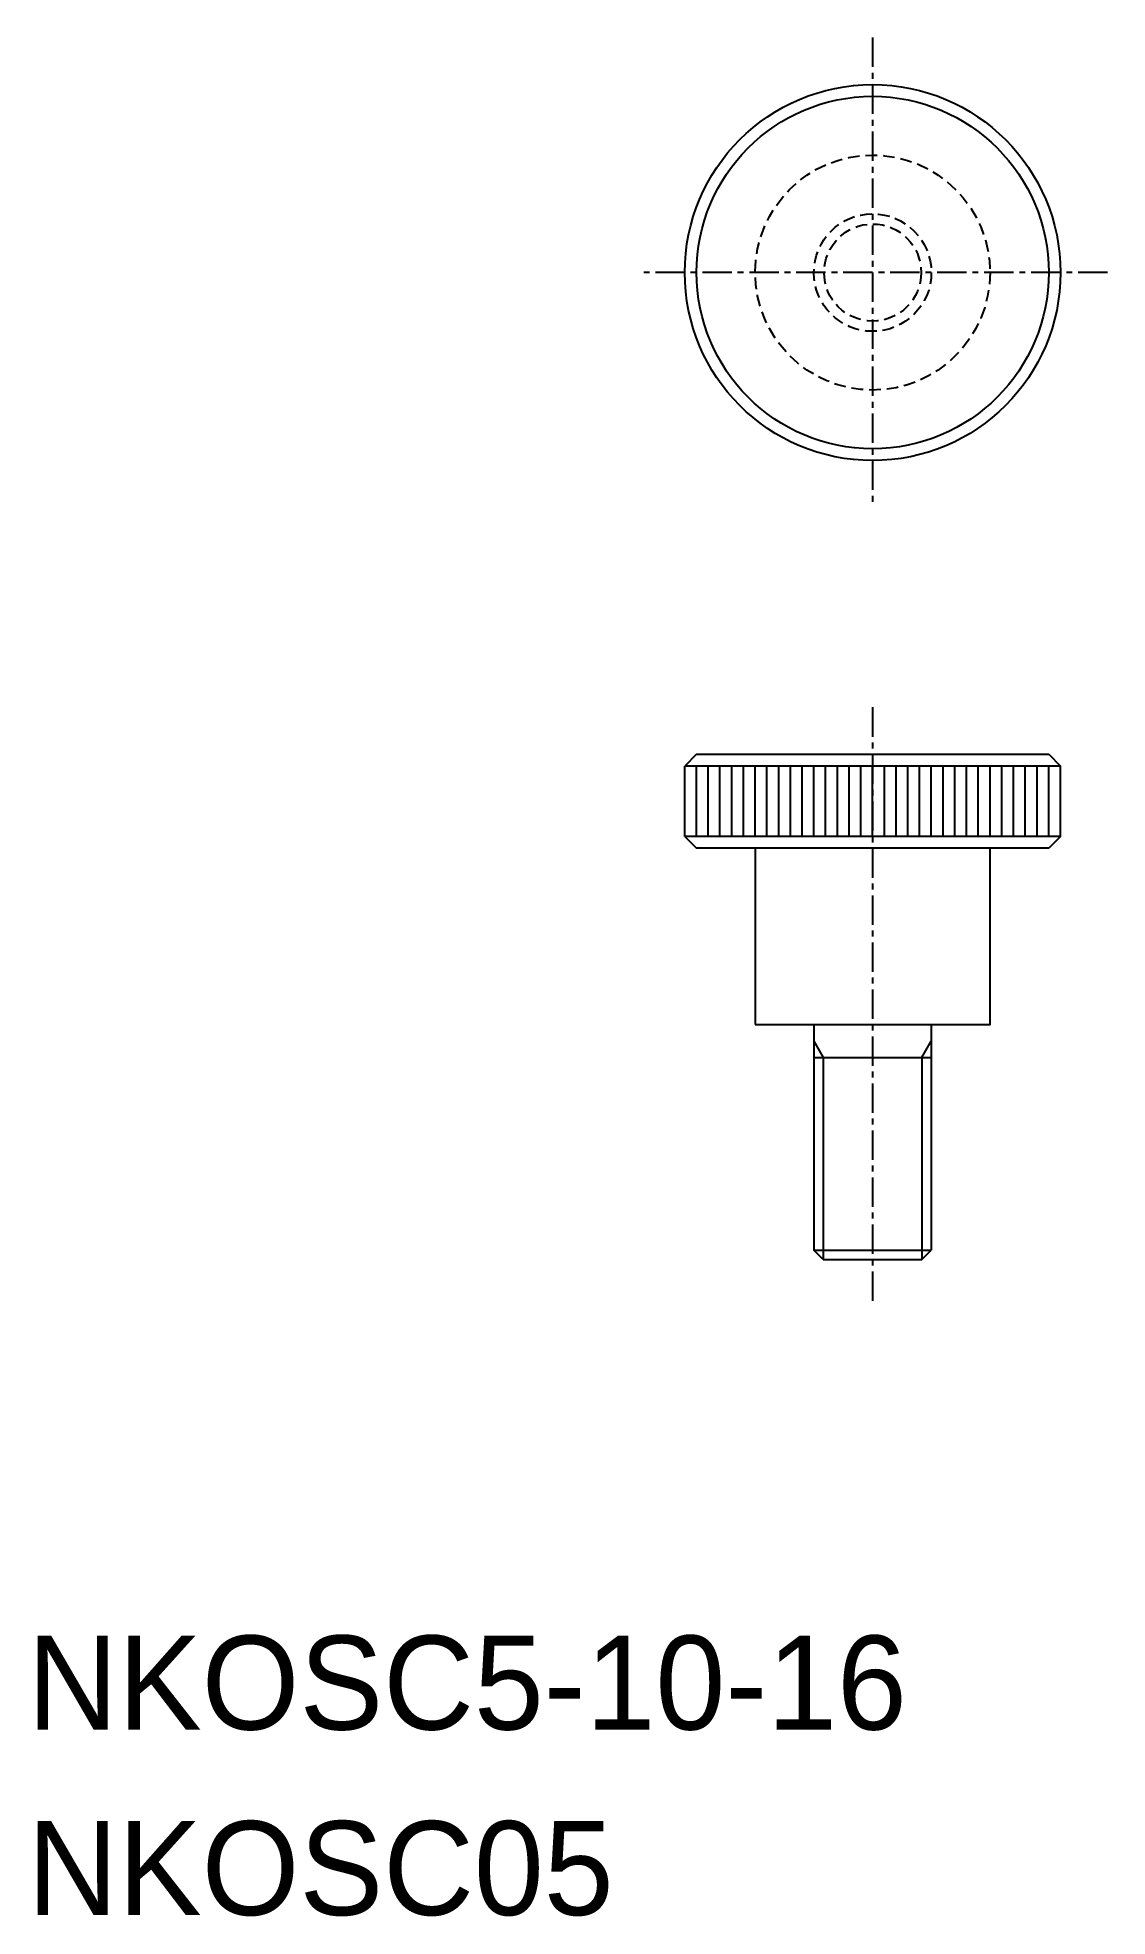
# Model space of a CAD drawing. Extents: x -12519.3 to -12473.7, y -341.8 to -261.9.
import ezdxf

# ---------------------------------------------------------------- set-up
doc = ezdxf.new("R2010")
doc.units = 0
doc.linetypes.add('CENTER', pattern=[2, 1.25, -0.25, 0.25, -0.25])
doc.linetypes.add('DASHED', pattern=[0.75, 0.5, -0.25])
doc.layers.get('0').update_dxf_attribs({"linetype": 'CONTINUOUS'})
doc.layers.add('CENTER', color=1, linetype='CENTER')

msp = doc.modelspace()

# ---------------------------------------------------------------- linework, layer by layer
at = {"color": 7, "linetype": 'CONTINUOUS'}
for p, q in [((-12491.227, -292.391), (-12491.727, -292.891)), ((-12491.227, -292.391), (-12476.227, -292.391)), ((-12476.227, -292.391), (-12475.727, -292.891)), ((-12475.727, -292.891), (-12491.727, -292.891)), ((-12491.727, -295.891), (-12491.727, -292.891)), ((-12491.227, -295.891), (-12491.227, -292.891)), ((-12490.727, -295.891), (-12490.727, -292.891)), ((-12490.227, -295.891), (-12490.227, -292.891)), ((-12489.727, -295.891), (-12489.727, -292.891)), ((-12489.227, -295.891), (-12489.227, -292.891)), ((-12488.727, -295.891), (-12488.727, -292.891)), ((-12488.227, -295.891), (-12488.227, -292.891)), ((-12487.727, -295.891), (-12487.727, -292.891)), ((-12487.227, -295.891), (-12487.227, -292.891)), ((-12486.727, -295.891), (-12486.727, -292.891)), ((-12486.227, -295.891), (-12486.227, -292.891)), ((-12485.727, -295.891), (-12485.727, -292.891)), ((-12485.227, -295.891), (-12485.227, -292.891)), ((-12484.727, -295.891), (-12484.727, -292.891)), ((-12484.227, -295.891), (-12484.227, -292.891)), ((-12483.727, -295.891), (-12483.727, -292.891)), ((-12483.227, -295.891), (-12483.227, -292.891)), ((-12482.727, -295.891), (-12482.727, -292.891)), ((-12482.227, -295.891), (-12482.227, -292.891)), ((-12481.727, -295.891), (-12481.727, -292.891)), ((-12481.227, -295.891), (-12481.227, -292.891)), ((-12480.727, -295.891), (-12480.727, -292.891)), ((-12480.227, -295.891), (-12480.227, -292.891)), ((-12479.727, -295.891), (-12479.727, -292.891)), ((-12479.227, -295.891), (-12479.227, -292.891)), ((-12478.727, -295.891), (-12478.727, -292.891)), ((-12478.227, -295.891), (-12478.227, -292.891)), ((-12477.727, -295.891), (-12477.727, -292.891)), ((-12477.227, -295.891), (-12477.227, -292.891)), ((-12476.727, -295.891), (-12476.727, -292.891)), ((-12476.227, -295.891), (-12476.227, -292.891)), ((-12475.727, -295.891), (-12475.727, -292.891)), ((-12475.727, -295.891), (-12491.727, -295.891)), ((-12491.727, -295.891), (-12491.227, -296.391)), ((-12476.227, -296.391), (-12491.227, -296.391)), ((-12483.727, -295.891), (-12483.727, -295.891)), ((-12479.727, -295.891), (-12479.727, -295.891)), ((-12475.727, -295.891), (-12476.227, -296.391)), ((-12486.227, -303.891), (-12486.227, -313.491)), ((-12481.227, -303.891), (-12481.227, -313.491)), ((-12486.227, -305.291), (-12481.227, -305.291)), ((-12486.127, -304.772), (-12486.127, -304.772)), ((-12486.027, -304.945), (-12486.027, -304.945)), ((-12486.227, -313.491), (-12481.227, -313.491)), ((-12485.827, -313.891), (-12486.227, -313.491)), ((-12485.827, -313.891), (-12481.627, -313.891)), ((-12481.627, -313.891), (-12481.227, -313.491))]:
    msp.add_line(p, q, dxfattribs=at)
at = {"color": 3, "linetype": 'CONTINUOUS'}
for p, q in [((-12486.227, -304.599), (-12485.827, -305.291)), ((-12481.627, -305.291), (-12481.227, -304.599)), ((-12485.827, -305.291), (-12485.827, -313.891)), ((-12481.627, -305.291), (-12481.627, -313.891))]:
    msp.add_line(p, q, dxfattribs=at)
at = {"color": 7, "linetype": 'CONTINUOUS'}
msp.add_lwpolyline([(-12488.727, -303.891), (-12478.727, -303.891), (-12478.727, -296.391), (-12488.727, -296.391)], close=True, dxfattribs=at)
for radius in [8, 7.5]:
    msp.add_circle((-12483.727, -271.891), radius, dxfattribs=at)
at = {"color": 3, "linetype": 'DASHED'}
for radius in [5, 2.5, 2.067]:
    msp.add_circle((-12483.727, -271.891), radius, dxfattribs=at)
at = {"layer": 'CENTER', "color": 1, "linetype": 'CENTER'}
for p, q in [((-12483.727, -261.891), (-12483.727, -281.891)), ((-12473.727, -271.891), (-12493.727, -271.891)), ((-12483.727, -290.391), (-12483.727, -315.891))]:
    msp.add_line(p, q, dxfattribs=at)

# ---------------------------------------------------------------- texts
at = {"color": 7, "linetype": 'CONTINUOUS'}
for s, p in [('NKOSC5-10-16', (-12519.727, -333.891)), ('NKOSC05', (-12519.727, -341.784))]:
    msp.add_text(s, height=4, dxfattribs=at).set_placement(p)

doc.saveas('drawing.dxf')
